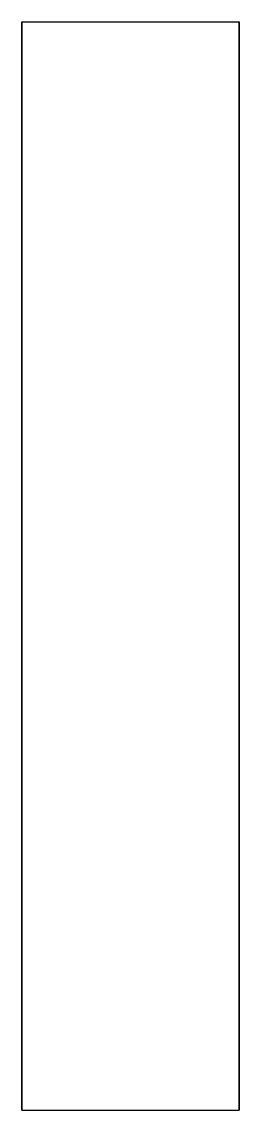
# Model space of a CAD drawing. Header units: millimetres. Extents: x 47 to 50, y 0 to 15.
import ezdxf

# ---------------------------------------------------------------- set-up
doc = ezdxf.new("R2010")
doc.units = ezdxf.units.MM
doc.layers.add('Body007', color=7, linetype='CONTINUOUS')

msp = doc.modelspace()

# ---------------------------------------------------------------- linework, layer by layer
at = {"layer": 'Body007'}
for p, q in [((47, 15, 97), (50, 15, 97)), ((47, 0, 97), (47, 15, 97)), ((47, 15, 97), (50, 15, 97)), ((47, 15, 97), (47, 0, 82)), ((47, 0, 97), (47, 15, 97)), ((47, 15, 97), (47, 0, 82)), ((50, 0, 97), (50, 15, 97)), ((50, 15, 97), (50, 0, 82)), ((50, 0, 97), (50, 15, 97)), ((50, 15, 97), (50, 0, 82)), ((47, 0, 97), (50, 0, 97)), ((47, 0, 82), (50, 0, 82)), ((47, 0, 82), (50, 0, 82)), ((47, 0, 97), (50, 0, 97)), ((47, 0, 82), (47, 0, 97)), ((47, 0, 82), (47, 0, 97)), ((50, 0, 82), (50, 0, 97)), ((50, 0, 82), (50, 0, 97))]:
    msp.add_line(p, q, dxfattribs=at)

doc.saveas('drawing.dxf')
